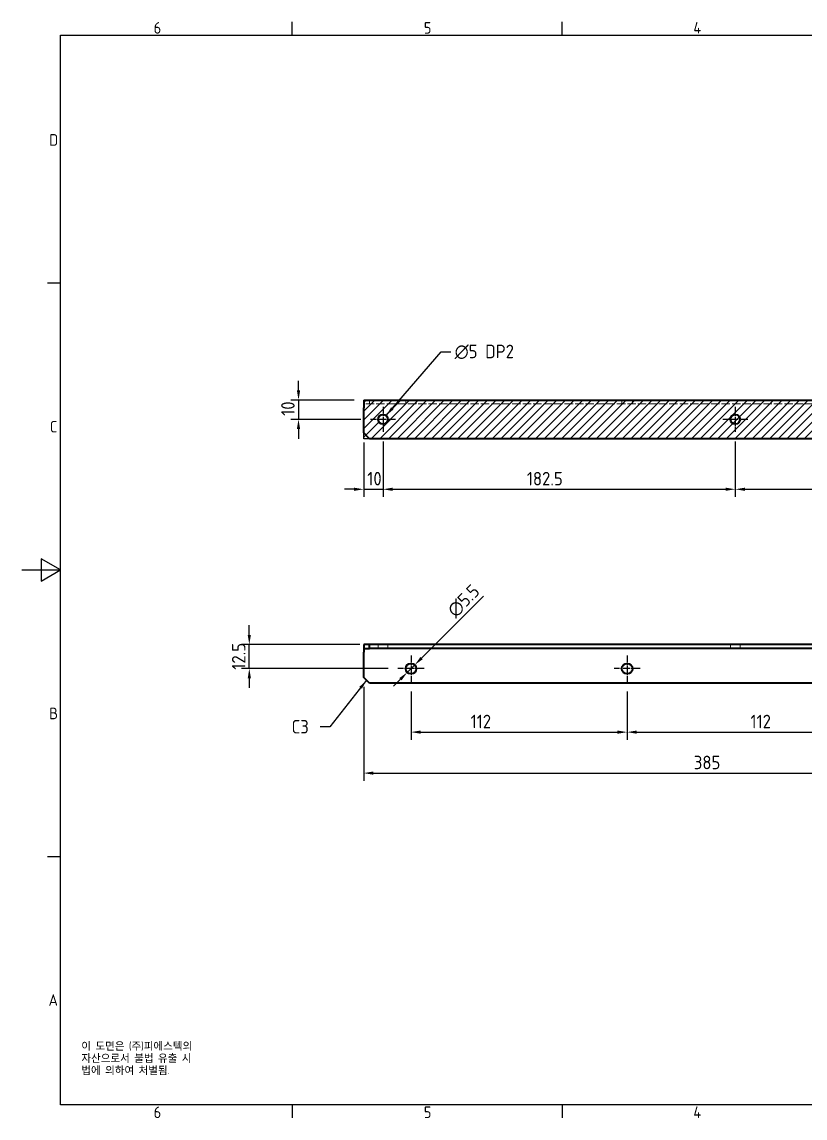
# Model space of a CAD drawing. Header units: millimetres. Extents: x 0 to 840, y 0 to 594.
# Drawn here: x 0 to 406, y 13 to 581 of the extents above; entities that cross this region are included whole.
import ezdxf

# ---------------------------------------------------------------- set-up
doc = ezdxf.new("R2010")
doc.units = ezdxf.units.MM
doc.header["$LTSCALE"] = 2
doc.linetypes.add('CHAIN', pattern=[0.3543, 0.2362, -0.0295, 0.0591, -0.0295])
doc.linetypes.add('DASHED', pattern=[0.2067, 0.1654, -0.0413])
doc.layers.get('0').update_dxf_attribs({"color": 3, "lineweight": 25})
for name, color, linetype, lineweight in [('가려진 것(ISO)', 2, 'DASHED', 18), ('가시적인 것(ISO)', 3, 'Continuous', 40), ('경계(ISO)', 7, 'Continuous', 25), ('기호(ISO)', 5, 'Continuous', 25), ('스케치 형상(ISO)', 3, 'Continuous', 25), ('중심 표식(ISO)', 1, 'Continuous', 25), ('치수(ISO)', 2, 'Continuous', 25), ('해치(ISO)', 7, 'Continuous', 18)]:
    doc.layers.add(name, color=color, linetype=linetype, lineweight=lineweight)
doc.styles.add('문자 텍스트_M2B', font='isocp.shx')
doc.styles.add('문자 텍스트_PSTEK_POSCO', font='isocp.shx')
doc.styles.add('치수 텍스트_PSTEK_POSCO', font='isocp.shx')
doc.dimstyles.new('치수_PSTEK_POSCO', dxfattribs={"dimscale": 2, "dimtxt": 3.5, "dimasz": 2.5, "dimexe": 2, "dimexo": 2.5, "dimgap": 1, "dimtad": 1, "dimrnd": 1e-08, "dimdsep": 46, "dimtxsty": '치수 텍스트_PSTEK_POSCO', "dimcen": 0.09, "dimdle": 10, "dimclrd": 7, "dimclre": 7, "dimclrt": 2, "dimadec": 1, "dimazin": 2, "dimtfac": 1, "dimtmove": 0, "dimatfit": 3, "dimfxl": 0, "dimtolj": 1, "dimlwd": -1, "dimlwe": -1, "dimarcsym": 0})
doc.dimstyles.new('치수_PSTEK_POSCO$7', dxfattribs={"dimscale": 2, "dimtxt": 3.5, "dimasz": 2.5, "dimexe": 2, "dimexo": 2.5, "dimgap": 1, "dimtad": 1, "dimrnd": 1e-08, "dimdsep": 46, "dimtxsty": '치수 텍스트_PSTEK_POSCO', "dimcen": 0.09, "dimdle": 10, "dimclrd": 7, "dimclre": 7, "dimclrt": 2, "dimadec": 1, "dimazin": 2, "dimtfac": 1, "dimtmove": 0, "dimatfit": 3, "dimfxl": 0, "dimtolj": 1, "dimlwd": -1, "dimlwe": -1, "dimarcsym": 0})

# ---------------------------------------------------------------- blocks, each defined once
blk = doc.blocks.new('경계 Default Border')
at = {"layer": '경계(ISO)'}
for p, q in [((70, 287), (70, 290.4)), ((140, 287), (140, 290.4)), ((10, 222.75), (6.6, 222.75)), ((10, 74.25), (6.6, 74.25)), ((70, 10), (70, 6.6)), ((140, 10), (140, 6.6))]:
    blk.add_line(p, q, dxfattribs=at)
at = {"layer": '경계(ISO)', "flags": 128}
for points in [[(10, 10), (10, 287), (410, 287), (410, 10), (10, 10)], [(0, 148.5), (10, 148.5), (5, 151.39), (5, 145.61), (10, 148.5)]]:
    blk.add_lwpolyline(points, dxfattribs=at)
at = {"layer": '경계(ISO)', "color": 2, "char_height": 3, "attachment_point": 7, "style": '문자 텍스트_M2B'}
for s, insert in [('6', (34.14, 287.37)), ('5', (104.14, 287.37)), ('4', (173.97, 287.4)), ('D', (7.08, 258.35)), ('C', (7.24, 184.1)), ('B', (7.08, 109.85)), ('A', (6.91, 35.62)), ('6', (34.14, 6.57)), ('5', (104.14, 6.57)), ('4', (173.97, 6.6))]:
    blk.add_mtext(s, dxfattribs=dict(at, insert=insert))
blk = doc.blocks.new('*D21')
at = {"layer": 'Defpoints', "color": 0, "transparency": 16777216}
for p in [(177.12, 367.99), (187.12, 368.49), (187.12, 338.79)]:
    blk.add_point(p, dxfattribs=at)
at = {"layer": '치수(ISO)', "color": 7, "transparency": 16777216}
for p, q in [((187.12, 363.49), (187.12, 334.79)), ((177.12, 362.99), (177.12, 334.79)), ((172.12, 338.79), (167.12, 338.79)), ((177.12, 338.79), (187.12, 338.79)), ((192.12, 338.79), (197.12, 338.79))]:
    blk.add_line(p, q, dxfattribs=at)
for points in [[(172.12, 339.62), (172.12, 337.96), (177.12, 338.79)], [(192.12, 339.62), (192.12, 337.96), (187.12, 338.79)]]:
    blk.add_solid(points, dxfattribs=at)
at = {"layer": '치수(ISO)', "color": 2, "transparency": 16777216, "insert": (178.97, 344.29), "char_height": 7, "attachment_point": 4, "style": '치수 텍스트_PSTEK_POSCO'}
blk.add_mtext('\\A1;10', dxfattribs=at)
blk = doc.blocks.new('*D22')
at = {"layer": 'Defpoints', "color": 0, "transparency": 16777216}
for p in [(187.12, 368.49), (369.62, 368.49), (369.62, 338.79)]:
    blk.add_point(p, dxfattribs=at)
at = {"layer": '치수(ISO)', "color": 7, "transparency": 16777216}
for p, q in [((187.12, 363.49), (187.12, 334.79)), ((369.62, 363.49), (369.62, 334.79)), ((192.12, 338.79), (364.62, 338.79))]:
    blk.add_line(p, q, dxfattribs=at)
for points in [[(192.12, 339.62), (192.12, 337.96), (187.12, 338.79)], [(364.62, 339.62), (364.62, 337.96), (369.62, 338.79)]]:
    blk.add_solid(points, dxfattribs=at)
at = {"layer": '치수(ISO)', "color": 2, "transparency": 16777216, "insert": (261.64, 344.29), "char_height": 7, "attachment_point": 4, "style": '치수 텍스트_PSTEK_POSCO'}
blk.add_mtext('\\A1;182.5', dxfattribs=at)
blk = doc.blocks.new('*D23')
at = {"layer": 'Defpoints', "color": 0, "transparency": 16777216}
for p in [(369.62, 368.49), (552.12, 368.49), (552.12, 338.79)]:
    blk.add_point(p, dxfattribs=at)
at = {"layer": '치수(ISO)', "color": 7, "transparency": 16777216}
for p, q in [((369.62, 363.49), (369.62, 334.79)), ((552.12, 363.49), (552.12, 334.79)), ((374.62, 338.79), (547.12, 338.79))]:
    blk.add_line(p, q, dxfattribs=at)
for points in [[(374.62, 339.62), (374.62, 337.96), (369.62, 338.79)], [(547.12, 339.62), (547.12, 337.96), (552.12, 338.79)]]:
    blk.add_solid(points, dxfattribs=at)
at = {"layer": '치수(ISO)', "color": 2, "transparency": 16777216, "insert": (444.14, 344.29), "char_height": 7, "attachment_point": 4, "style": '치수 텍스트_PSTEK_POSCO'}
blk.add_mtext('\\A1;182.5', dxfattribs=at)
blk = doc.blocks.new('*D25')
at = {"layer": 'Defpoints', "color": 0, "transparency": 16777216}
for p in [(201.62, 239.14), (313.62, 239.14), (313.62, 213.02)]:
    blk.add_point(p, dxfattribs=at)
at = {"layer": '치수(ISO)', "color": 7, "transparency": 16777216}
for p, q in [((201.62, 234.14), (201.62, 209.02)), ((313.62, 234.14), (313.62, 209.02)), ((206.62, 213.02), (308.62, 213.02))]:
    blk.add_line(p, q, dxfattribs=at)
for points in [[(206.62, 213.85), (206.62, 212.19), (201.62, 213.02)], [(308.62, 213.85), (308.62, 212.19), (313.62, 213.02)]]:
    blk.add_solid(points, dxfattribs=at)
at = {"layer": '치수(ISO)', "color": 2, "transparency": 16777216, "insert": (232.53, 218.52), "char_height": 7, "attachment_point": 4, "style": '치수 텍스트_PSTEK_POSCO'}
blk.add_mtext('\\A1;112', dxfattribs=at)
blk = doc.blocks.new('*D26')
at = {"layer": 'Defpoints', "color": 0, "transparency": 16777216}
for p in [(313.62, 239.14), (425.62, 239.14), (425.62, 213.02)]:
    blk.add_point(p, dxfattribs=at)
at = {"layer": '치수(ISO)', "color": 7, "transparency": 16777216}
for p, q in [((313.62, 234.14), (313.62, 209.02)), ((425.62, 234.14), (425.62, 209.02)), ((318.62, 213.02), (420.62, 213.02))]:
    blk.add_line(p, q, dxfattribs=at)
for points in [[(318.62, 213.85), (318.62, 212.19), (313.62, 213.02)], [(420.62, 213.85), (420.62, 212.19), (425.62, 213.02)]]:
    blk.add_solid(points, dxfattribs=at)
at = {"layer": '치수(ISO)', "color": 2, "transparency": 16777216, "insert": (377.53, 218.52), "char_height": 7, "attachment_point": 4, "style": '치수 텍스트_PSTEK_POSCO'}
blk.add_mtext('\\A1;112', dxfattribs=at)
blk = doc.blocks.new('*D29')
at = {"layer": 'Defpoints', "color": 0, "transparency": 16777216}
for p in [(117.83, 258.39), (180.12, 258.39), (194.87, 245.89)]:
    blk.add_point(p, dxfattribs=at)
at = {"layer": '치수(ISO)', "color": 7, "transparency": 16777216}
for p, q in [((117.83, 263.39), (117.83, 268.39)), ((175.12, 258.39), (113.83, 258.39)), ((117.83, 245.89), (117.83, 258.39)), ((189.87, 245.89), (113.83, 245.89)), ((117.83, 240.89), (117.83, 235.89))]:
    blk.add_line(p, q, dxfattribs=at)
for points in [[(117, 263.39), (118.67, 263.39), (117.83, 258.39)], [(117, 240.89), (118.67, 240.89), (117.83, 245.89)]]:
    blk.add_solid(points, dxfattribs=at)
at = {"layer": '치수(ISO)', "color": 2, "transparency": 16777216, "insert": (112.33, 245.35), "char_height": 7, "attachment_point": 4, "rotation": 90, "style": '치수 텍스트_PSTEK_POSCO'}
blk.add_mtext('\\A1;12.5', dxfattribs=at)
blk = doc.blocks.new('*D30')
at = {"layer": 'Defpoints', "color": 0, "transparency": 16777216}
for p in [(203.56, 247.84), (199.67, 243.95)]:
    blk.add_point(p, dxfattribs=at)
at = {"layer": '치수(ISO)', "color": 7, "transparency": 16777216}
for p, q in [((207.1, 251.37), (239.17, 283.44)), ((199.67, 243.95), (203.56, 247.84)), ((196.14, 240.41), (192.6, 236.88))]:
    blk.add_line(p, q, dxfattribs=at)
for points in [[(206.51, 251.96), (207.69, 250.78), (203.56, 247.84)], [(195.55, 241), (196.73, 239.82), (199.67, 243.95)]]:
    blk.add_solid(points, dxfattribs=at)
at = {"layer": '치수(ISO)', "color": 2, "transparency": 16777216, "insert": (222.28, 274.33), "char_height": 7, "attachment_point": 4, "rotation": 45, "style": '치수 텍스트_PSTEK_POSCO'}
blk.add_mtext('\\A1;∅5.5', dxfattribs=at)
blk = doc.blocks.new('*D31')
at = {"layer": 'Defpoints', "color": 0, "transparency": 16777216}
for p in [(177.12, 384.99), (143.33, 374.99), (180.62, 374.99)]:
    blk.add_point(p, dxfattribs=at)
at = {"layer": '치수(ISO)', "color": 7, "transparency": 16777216}
for p, q in [((143.33, 389.99), (143.33, 394.99)), ((172.12, 384.99), (139.33, 384.99)), ((143.33, 384.99), (143.33, 374.99)), ((175.62, 374.99), (139.33, 374.99)), ((143.33, 369.99), (143.33, 364.99))]:
    blk.add_line(p, q, dxfattribs=at)
for points in [[(142.5, 389.99), (144.17, 389.99), (143.33, 384.99)], [(142.5, 369.99), (144.17, 369.99), (143.33, 374.99)]]:
    blk.add_solid(points, dxfattribs=at)
at = {"layer": '치수(ISO)', "color": 2, "transparency": 16777216, "insert": (137.83, 376.84), "char_height": 7, "attachment_point": 4, "rotation": 90, "style": '치수 텍스트_PSTEK_POSCO'}
blk.add_mtext('\\A1;10', dxfattribs=at)
blk = doc.blocks.new('*D35')
at = {"layer": 'Defpoints', "color": 0, "transparency": 16777216}
for p in [(177.12, 241.39), (562.12, 241.39), (562.12, 191.8)]:
    blk.add_point(p, dxfattribs=at)
at = {"layer": '치수(ISO)', "color": 7, "transparency": 16777216}
for p, q in [((177.12, 236.39), (177.12, 187.8)), ((562.12, 236.39), (562.12, 187.8)), ((182.12, 191.8), (557.12, 191.8))]:
    blk.add_line(p, q, dxfattribs=at)
for points in [[(182.12, 192.63), (182.12, 190.97), (177.12, 191.8)], [(557.12, 192.63), (557.12, 190.97), (562.12, 191.8)]]:
    blk.add_solid(points, dxfattribs=at)
at = {"layer": '치수(ISO)', "color": 2, "transparency": 16777216, "insert": (348.17, 197.3), "char_height": 7, "attachment_point": 4, "style": '치수 텍스트_PSTEK_POSCO'}
blk.add_mtext('\\A1;385', dxfattribs=at)

msp = doc.modelspace()

# ---------------------------------------------------------------- hatches: boundary and pattern name
at = {"layer": '해치(ISO)'}
h = msp.add_hatch(dxfattribs=at)
h.set_pattern_fill('ANSI31', color=1, scale=25.4, style=0)
h.set_pattern_definition([(45, (0, 0), (-2.245064, 2.245064), [])])
edge = h.paths.add_edge_path(flags=0)
edge.add_arc((187.1191, 374.9906), 2.5, 0, 360)
h.paths.add_polyline_path([(177.1191, 384.9906), (177.1191, 364.9906), (562.1191, 364.9906), (562.1191, 384.9906)])

# ---------------------------------------------------------------- linework, layer by layer
at = {"layer": '가려진 것(ISO)', "ltscale": 13.116921}
msp.add_line((562.1191, 382.9906), (177.1191, 382.9906), dxfattribs=at)
at = {"layer": '가려진 것(ISO)', "ltscale": 1.904597}
for p, q in [((180.1191, 384.9906), (180.1191, 382.9906)), ((198.8691, 384.9906), (198.8691, 382.9906)), ((204.3691, 384.9906), (204.3691, 382.9906)), ((310.8691, 384.9906), (310.8691, 382.9906)), ((316.3691, 384.9906), (316.3691, 382.9906)), ((184.6191, 258.393), (184.6191, 256.393)), ((189.6191, 258.393), (189.6191, 256.393)), ((367.1191, 258.393), (367.1191, 256.393)), ((372.1191, 258.393), (372.1191, 256.393))]:
    msp.add_line(p, q, dxfattribs=at)
at = {"layer": '가시적인 것(ISO)'}
for p, q in [((177.1191, 384.9906), (562.1191, 384.9906)), ((177.1191, 384.9906), (177.1191, 380.9906)), ((177.1191, 367.9906), (177.1191, 380.9906)), ((180.1191, 364.9906), (177.1191, 367.9906)), ((559.1191, 364.9906), (180.1191, 364.9906)), ((180.1191, 258.393), (177.1191, 258.393)), ((177.1191, 258.393), (177.1191, 256.393)), ((177.1191, 256.393), (180.1191, 256.393)), ((177.1191, 256.393), (177.1191, 254.393)), ((180.1191, 256.393), (180.1191, 258.393)), ((559.1191, 258.393), (180.1191, 258.393)), ((559.1191, 256.393), (180.1191, 256.393)), ((177.1191, 241.393), (177.1191, 254.393)), ((180.1191, 238.393), (177.1191, 241.393)), ((559.1191, 238.393), (180.1191, 238.393))]:
    msp.add_line(p, q, dxfattribs=at)
for centre, radius in [((187.1191, 374.9906), 2.5), ((369.6191, 374.9906), 2.5), ((201.6191, 245.893), 2.75), ((313.6191, 245.893), 2.75)]:
    msp.add_circle(centre, radius, dxfattribs=at)
at = {"layer": '스케치 형상(ISO)'}
for p, q in [((177.1191, 384.9906), (562.1191, 384.9906)), ((177.1191, 364.9906), (177.1191, 384.9906)), ((562.1191, 364.9906), (177.1191, 364.9906))]:
    msp.add_line(p, q, dxfattribs=at)
at = {"layer": '중심 표식(ISO)', "linetype": 'CHAIN', "ltscale": 7.222748}
for p, q in [((187.1191, 381.4906), (187.1191, 368.4906)), ((369.6191, 381.4906), (369.6191, 368.4906)), ((193.6191, 374.9906), (180.6191, 374.9906)), ((376.1191, 374.9906), (363.1191, 374.9906))]:
    msp.add_line(p, q, dxfattribs=at)
at = {"layer": '중심 표식(ISO)', "linetype": 'CHAIN', "ltscale": 7.50055}
for p, q in [((201.6191, 252.643), (201.6191, 239.143)), ((313.6191, 252.643), (313.6191, 239.143)), ((208.3691, 245.893), (194.8691, 245.893)), ((320.3691, 245.893), (306.8691, 245.893))]:
    msp.add_line(p, q, dxfattribs=at)

# ---------------------------------------------------------------- block references
at = {"xscale": 2, "yscale": 2, "zscale": 2}
msp.add_blockref('경계 Default Border', (0, 0), dxfattribs=at)

# ---------------------------------------------------------------- texts
at = {"layer": '기호(ISO)', "color": 2, "insert": (224.2548, 409.9411), "char_height": 7, "width": 34.6441, "attachment_point": 4, "line_spacing_factor": 0.6125, "style": '치수 텍스트_PSTEK_POSCO'}
msp.add_mtext('{\\fAIGDT|b0|i0;\\H7.0000;n\\fisocp|b0|i0;\\H7.0000;5 DP2}', dxfattribs=at)
at = {"layer": '기호(ISO)', "color": 2, "insert": (139.714, 215.8238), "char_height": 7, "attachment_point": 4, "style": '치수 텍스트_PSTEK_POSCO'}
msp.add_mtext('{C3}', dxfattribs=at)
at = {"layer": '기호(ISO)', "color": 7, "insert": (30.7893, 52.4565), "char_height": 4, "width": 102.480277, "attachment_point": 1, "line_spacing_factor": 0.944221, "style": '문자 텍스트_PSTEK_POSCO'}
msp.add_mtext('{이 도면은 (주)피에스텍의\\P자산으로서 불법 유출 시 \\P법에 의하여 처벌됨.}', dxfattribs=at)

# ---------------------------------------------------------------- dimensions: what is measured, and where the dimension line sits
at = {"layer": '치수(ISO)', "color": 7}
for base, p1, p2, angle, override, picture, middle in [((143.3325, 374.9906), (177.1191, 384.9906), (180.6191, 374.9906), 270, {"dimdec": 2, "dimtp": 0, "dimtm": 0, "dimtdec": 2, "dimtofl": 1, "dimatfit": 1}, '*D31', (143.3325, 379.9906)), ((187.1191, 338.7911), (177.1191, 367.9906), (187.1191, 368.4906), 180, {"dimdec": 2, "dimtp": 0, "dimtm": 0, "dimtdec": 2, "dimtofl": 1, "dimatfit": 1}, '*D21', (182.1191, 338.7911)), ((369.6191, 338.7911), (187.1191, 368.4906), (369.6191, 368.4906), 180, {"dimdec": 2, "dimtp": 0, "dimtm": 0, "dimtdec": 2, "dimtofl": 0, "dimatfit": 1}, '*D22', (270.8891, 338.7911)), ((552.1191, 338.7911), (369.6191, 368.4906), (552.1191, 368.4906), 180, {"dimdec": 2, "dimtp": 0, "dimtm": 0, "dimtdec": 2, "dimtofl": 0, "dimatfit": 1}, '*D23', (453.3891, 338.7911)), ((117.8325, 258.393), (194.8691, 245.893), (180.1191, 258.393), 90, {"dimdec": 2, "dimtp": 0, "dimtm": 0, "dimtdec": 2, "dimtofl": 1, "dimatfit": 1}, '*D29', (117.8325, 252.143)), ((313.6191, 213.0199), (201.6191, 239.143), (313.6191, 239.143), 180, {"dimdec": 2, "dimtp": 0, "dimtm": 0, "dimtdec": 2, "dimtofl": 0, "dimatfit": 1}, '*D25', (237.6391, 213.0199)), ((425.6191, 213.0199), (313.6191, 239.143), (425.6191, 239.143), 180, {"dimdec": 2, "dimtp": 0, "dimtm": 0, "dimtdec": 2, "dimtofl": 0, "dimatfit": 1}, '*D26', (382.6391, 213.0199))]:
    dim = msp.add_linear_dim(base=base, p1=p1, p2=p2, angle=angle, dimstyle='치수_PSTEK_POSCO', override=override, dxfattribs=at)
    dim.commit()
    dim.dimension.update_dxf_attribs({"geometry": picture, "text_midpoint": middle, "dimtype": 160})
dim = msp.add_diameter_dim_2p(p1=(199.6745, 243.9485), p2=(203.5636, 247.8376), dimstyle='치수_PSTEK_POSCO', override={"dimdec": 2, "dimlfac": 1, "dimtp": 0, "dimtm": 0, "dimtdec": 2, "dimatfit": 2}, dxfattribs=at)
dim.commit()
dim.dimension.update_dxf_attribs({"geometry": '*D30', "text_midpoint": (231.961, 276.235), "dimtype": 163})
dim = msp.add_linear_dim(base=(562.1191, 191.8011), p1=(177.1191, 241.393), p2=(562.1191, 241.393), dimstyle='치수_PSTEK_POSCO', override={"dimdec": 2, "dimtp": 0, "dimtm": 0, "dimtdec": 2, "dimtofl": 0, "dimatfit": 1}, dxfattribs=at)
dim.commit()
dim.dimension.update_dxf_attribs({"geometry": '*D35', "text_midpoint": (354.6191, 191.8011), "dimtype": 160})

# ---------------------------------------------------------------- leaders
at = {"layer": '기호(ISO)', "color": 7, "annotation_type": 0, "has_hookline": 1}
for points, hookline_direction, text_width in [([(188.6922, 376.9336), (217.2548, 409.9411), (222.2548, 409.9411)], 0, 32.8708), ([(178.6191, 239.893), (159.6103, 215.8238), (154.6103, 215.8238)], 1, 8.3161)]:
    msp.add_leader(points, dimstyle='치수_PSTEK_POSCO$7', override={"dimtad": 0}, dxfattribs=dict(at, hookline_direction=hookline_direction, text_width=text_width))

doc.saveas('drawing.dxf')
